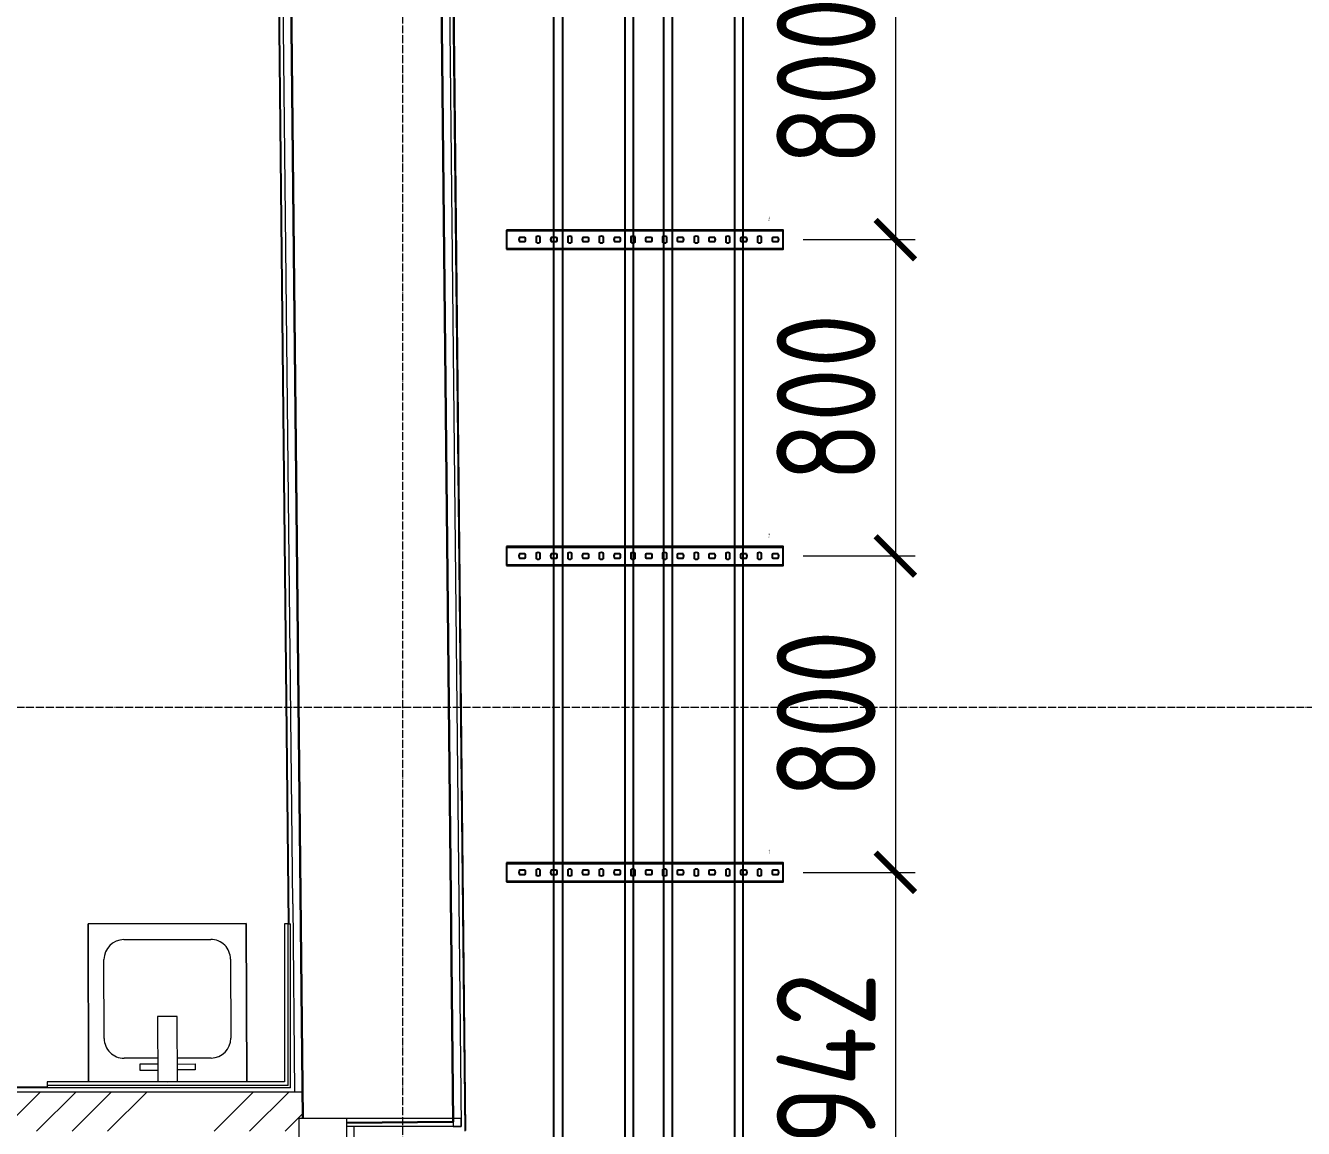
# Model space of a CAD drawing. Header units: millimetres. Extents: x -42533 to 645315, y 3457 to 82611.
# Drawn here: x 149385 to 152617, y 43375 to 46164 of the extents above; entities that cross this region are included whole.
import ezdxf
from ezdxf.enums import TextEntityAlignment as Align

# ---------------------------------------------------------------- set-up
doc = ezdxf.new("R2018")
doc.units = ezdxf.units.MM
doc.linetypes.add('ADSK_Линия сетки', pattern=[25, 20, -2.5, 0, -2.5])
for name, color, linetype in [('00_00_потолок_Панели из стали', 7, 'Continuous'), ('ЭОМ_Лотки авар.', 1, 'Continuous'), ('ЭОМ_Лотки рабочие', 5, 'Continuous')]:
    doc.layers.add(name, color=color, linetype=linetype)
for name, color, linetype, lineweight in [('Оси', 253, 'Continuous', 9), ('Сантехника', 7, 'Continuous', 18), ('Стены несущие', 7, 'Continuous', 30), ('Стены отделка', 7, 'Continuous', 30), ('Стены перегородки', 7, 'Continuous', 30), ('Стены штриховка', 7, 'Continuous', 9), ('ШТРИХОВКА', 252, 'Continuous', 15)]:
    doc.layers.add(name, color=color, linetype=linetype, lineweight=lineweight)
doc.styles.get("Standard").update_dxf_attribs({"font": 'arial.ttf'})
doc.styles.add('М2', font='isocpeur.ttf', dxfattribs={"width": 0.8})
doc.dimstyles.new('М2-100', dxfattribs={"dimtxt": 250, "dimasz": 100, "dimexe": 50, "dimexo": 50, "dimgap": 50, "dimtad": 1, "dimdec": 0, "dimzin": 1, "dimtxsty": 'М2', "dimblk": 'ARCHTICK', "dimcen": 2.5, "dimdle": 50, "dimclre": 256, "dimclrt": 256, "dimadec": 0, "dimazin": 0, "dimtfac": 1, "dimtdec": 0, "dimtix": 1, "dimtmove": 1, "dimatfit": 3, "dimldrblk": 'NONE', "dimfxl": 1, "dimtolj": 1, "dimlwd": 9, "dimlwe": 9, "dimarcsym": 1})

# ---------------------------------------------------------------- blocks, each defined once
blk = doc.blocks.new('План 2 этажа')
h = blk.add_hatch()
h.set_pattern_fill('ANSI34', color=8, scale=20)
h.set_pattern_definition([(45, (686.36, 338.7), (-269.408, 269.408), []), (45, (776.16, 338.7), (-269.408, 269.408), []), (45, (865.96, 338.7), (-269.408, 269.408), []), (45, (955.77, 338.7), (-269.408, 269.408), [])])
h.paths.add_polyline_path([(-5597.187, 12310.927), (-5596.674, 12210.927), (-5444.077, 12210.927), (-5404.077, 12210.927), (423.245, 12210.927), (423.245, 12243.182), (433.183, 12243.182), (432.479, 12310.927), (-213.042, 12310.927)])
h.paths.add_polyline_path([(78.245, 11932.482), (78.245, 12210.927), (-21.755, 12210.927), (-21.755, 11832.482), (423.245, 11832.482), (423.245, 11932.482)])
at = {"layer": 'Оси', "color": 8, "linetype": 'ADSK_Линия сетки'}
for p, q in [((685.923, -4690.674), (685.923, 44561.698)), ((-9428.371, 13283.7), (56691.21, 13283.7))]:
    blk.add_line(p, q, dxfattribs=at)
at = {"layer": 'Сантехника', "color": 8}
for p, q in [((290.049, 12736.523), (-109.949, 12735.328)), ((-109.949, 12735.328), (290.049, 12736.523)), ((-109.949, 12735.328), (-108.756, 12335.927)), ((-108.756, 12335.927), (-109.949, 12735.328)), ((291.244, 12336.525), (290.049, 12736.523)), ((290.049, 12736.523), (291.244, 12336.525)), ((-19.829, 12695.598), (200.169, 12696.255)), ((-69.082, 12445.448), (-69.68, 12645.449)), ((250.318, 12646.405), (250.916, 12446.404)), ((115.752, 12501.014), (65.752, 12500.865)), ((65.752, 12500.865), (66.245, 12335.927)), ((116.245, 12336.002), (115.752, 12501.014)), ((66.066, 12395.852), (-18.933, 12395.598)), ((66.111, 12380.852), (21.111, 12380.718)), ((21.111, 12380.718), (21.156, 12365.718)), ((201.065, 12396.255), (116.066, 12396.001)), ((116.111, 12381.002), (161.11, 12381.136)), ((161.11, 12381.136), (161.155, 12366.136)), ((21.156, 12365.718), (66.156, 12365.853)), ((161.155, 12366.136), (116.156, 12366.002)), ((91.245, 12335.927), (291.244, 12336.525)), ((291.244, 12336.525), (91.245, 12335.927))]:
    blk.add_line(p, q, dxfattribs=at)
for centre, start, end in [((-19.68, 12645.598), 90.171215, 180.171215), ((200.318, 12646.255), 0.171215, 90.171215), ((-19.082, 12445.597), 180.171215, 270.171215), ((200.916, 12446.255), 270.171215, 0.171215)]:
    blk.add_arc(centre, 50, start, end, dxfattribs=at)
at = {"layer": 'Стены несущие', "color": 8}
for p, q in [((372.416, 18087.306), (433.183, 12243.182)), ((752.396, 18091.257), (813.287, 12235.158)), ((433.183, 12243.182), (380.516, 17308.348)), ((543.245, 12232.35), (813.287, 12235.158))]:
    blk.add_line(p, q, dxfattribs=at)
at = {"layer": 'Стены отделка', "color": 8, "lineweight": 9}
for p, q in [((340.418, 18086.973), (396.058, 12735.927)), ((845.517, 12213.182), (784.394, 18091.59)), ((407.538, 12785.927), (412.477, 12310.927)), ((386.958, 12735.927), (386.958, 12335.927)), ((395.538, 12735.927), (386.958, 12735.927)), ((-213.042, 12322.927), (-5565.249, 12322.927)), ((386.958, 12335.927), (-213.042, 12335.927)), ((-213.042, 12335.927), (-213.042, 12322.927)), ((-5597.187, 12310.927), (-213.042, 12310.927)), ((-213.042, 12310.927), (432.479, 12310.927)), ((833.225, 12243.182), (543.245, 12243.182)), ((833.413, 12223.182), (543.245, 12223.182)), ((563.245, 11683.182), (563.245, 12223.182)), ((813.287, 12235.158), (813.412, 12223.153)), ((813.412, 12223.153), (833.411, 12223.361)), ((833.225, 12223.182), (833.225, 12243.182)), ((833.411, 12223.361), (833.413, 12223.182))]:
    blk.add_line(p, q, dxfattribs=at)
at = {"layer": 'Стены перегородки', "color": 8, "lineweight": 18}
for p, q in [((543.245, 12243.182), (423.245, 12243.182)), ((423.245, 12243.182), (423.245, 11683.182)), ((543.245, 12243.182), (543.245, 11223.182))]:
    blk.add_line(p, q, dxfattribs=at)
at = {"layer": 'Стены штриховка', "color": 8}
for p, q in [((342.418, 18086.994), (398.058, 12735.927)), ((843.538, 12211.182), (782.394, 18091.569)), ((407.538, 12785.927), (360.517, 17308.14)), ((780.494, 17312.507), (833.411, 12223.361)), ((395.538, 12735.927), (401.958, 12735.927)), ((395.958, 12326.927), (395.958, 12735.927)), ((401.958, 12320.927), (401.958, 12735.927)), ((-213.042, 12320.927), (-5567.238, 12320.927)), ((395.958, 12326.927), (-213.042, 12326.927)), ((-213.042, 12322.927), (-213.042, 12320.927)), ((401.958, 12320.927), (-213.042, 12320.927))]:
    blk.add_line(p, q, dxfattribs=at)
blk = doc.blocks.new('*U45')
at = {"color": 0, "linetype": 'ByBlock', "lineweight": -2}
for points in [[(24, -700), (24, 0), (-24, 0), (-24, -700)], [(-22.5, -700), (-22.5, 0)], [(22.5, -700), (22.5, 0)], [(-24, -700), (24, -700)]]:
    blk.add_lwpolyline(points, dxfattribs=at)
at = {"color": 254, "transparency": 33554483}
blk.add_lwpolyline([(0, 0.7), (0, -2.2)], dxfattribs=at)
at = {"color": 0, "linetype": 'ByBlock', "lineweight": -2}
for points in [[(-5.2, -13.3), (-5.2, -26.7, 0.345739), (5.2, -26.7), (5.2, -13.3, 0.345739)], [(-6.7, -54.8, 0.345739), (-6.7, -65.2), (6.7, -65.2, 0.345739), (6.7, -54.8)], [(-5.2, -93.3), (-5.2, -106.7, 0.345739), (5.2, -106.7), (5.2, -93.3, 0.345739)], [(-6.7, -134.8, 0.345739), (-6.7, -145.2), (6.7, -145.2, 0.345739), (6.7, -134.8)], [(-5.2, -173.3), (-5.2, -186.7, 0.345739), (5.2, -186.7), (5.2, -173.3, 0.345739)], [(-6.7, -214.8, 0.345739), (-6.7, -225.2), (6.7, -225.2, 0.345739), (6.7, -214.8)], [(-5.2, -253.3), (-5.2, -266.7, 0.345739), (5.2, -266.7), (5.2, -253.3, 0.345739)], [(-6.7, -294.8, 0.345739), (-6.7, -305.2), (6.7, -305.2, 0.345739), (6.7, -294.8)], [(-5.2, -333.3), (-5.2, -346.7, 0.345739), (5.2, -346.7), (5.2, -333.3, 0.345739)], [(-6.7, -374.8, 0.345739), (-6.7, -385.2), (6.7, -385.2, 0.345739), (6.7, -374.8)], [(-5.2, -413.3), (-5.2, -426.7, 0.345739), (5.2, -426.7), (5.2, -413.3, 0.345739)], [(-6.7, -454.8, 0.345739), (-6.7, -465.2), (6.7, -465.2, 0.345739), (6.7, -454.8)], [(-5.2, -493.3), (-5.2, -506.7, 0.345739), (5.2, -506.7), (5.2, -493.3, 0.345739)], [(-6.7, -534.8, 0.345739), (-6.7, -545.2), (6.7, -545.2, 0.345739), (6.7, -534.8)], [(-5.2, -573.3), (-5.2, -586.7, 0.345739), (5.2, -586.7), (5.2, -573.3, 0.345739)], [(-6.7, -614.8, 0.345739), (-6.7, -625.2), (6.7, -625.2, 0.345739), (6.7, -614.8)], [(-5.2, -653.3), (-5.2, -666.7, 0.345739), (5.2, -666.7), (5.2, -653.3, 0.345739)]]:
    blk.add_lwpolyline(points, format="xyb", close=True, dxfattribs=at)
at = {"flags": 9}
for tag, p in [('АРТИКУЛ', (-58.9, -24.5)), ('ПРИМЕЧАНИЕ', (-58.3, -30.8)), ('НАИМЕНОВАНИЕ', (-58.2, -19.4))]:
    blk.add_attdef(tag, p, '', height=2.5, dxfattribs=at)
at = {"lineweight": 30, "flags": 104}
blk.add_attdef('ДЛИНА', text='', height=2.5, dxfattribs=at).set_placement((-57.7, -34.6), align=Align.TOP_LEFT)
blk = doc.blocks.new('_ArchTick')
at = {"color": 0, "linetype": 'ByBlock', "lineweight": 70, "const_width": 0.15}
blk.add_lwpolyline([(-0.5, -0.5), (0.5, 0.5)], dxfattribs=at)
blk = doc.blocks.new('*D568')
at = {"layer": '00_00_потолок_Панели из стали', "color": 0, "lineweight": 9, "transparency": 16777216}
blk.add_line((151585, 46473.1), (151585, 45572.9), dxfattribs=at)
at = {"layer": '00_00_потолок_Панели из стали', "lineweight": 9, "transparency": 16777216}
for p, q in [((151429.3, 46423.1), (151635, 46423.1)), ((151351.6, 45622.9), (151635, 45622.9))]:
    blk.add_line(p, q, dxfattribs=at)
at = {"layer": 'Defpoints', "color": 0, "transparency": 16777216}
for p in [(151379.3, 46423.1), (151301.6, 45622.9), (151585, 45622.9)]:
    blk.add_point(p, dxfattribs=at)
at = {"layer": '00_00_потолок_Панели из стали', "color": 0, "lineweight": 9, "transparency": 16777216, "xscale": 100, "yscale": 100, "zscale": 100}
for p, rotation in [((151585, 46423.1), 90), ((151585, 45622.9), 270)]:
    blk.add_blockref('_ArchTick', p, dxfattribs=dict(at, rotation=rotation))
at = {"layer": '00_00_потолок_Панели из стали', "transparency": 16777216, "insert": (151410, 46023), "char_height": 250, "attachment_point": 5, "rotation": 90, "style": 'М2'}
blk.add_mtext('\\A1;800', dxfattribs=at)
blk = doc.blocks.new('_None')
blk = doc.blocks.new('*D737')
at = {"layer": '00_00_потолок_Панели из стали', "color": 0, "lineweight": 9, "transparency": 16777216}
blk.add_line((151585, 45672.9), (151585, 44772.7), dxfattribs=at)
at = {"layer": '00_00_потолок_Панели из стали', "lineweight": 9, "transparency": 16777216}
for p, q in [((151429.3, 45622.9), (151635, 45622.9)), ((151351.6, 44822.7), (151635, 44822.7))]:
    blk.add_line(p, q, dxfattribs=at)
at = {"layer": 'Defpoints', "color": 0, "transparency": 16777216}
for p in [(151379.3, 45622.9), (151301.6, 44822.7), (151585, 44822.7)]:
    blk.add_point(p, dxfattribs=at)
at = {"layer": '00_00_потолок_Панели из стали', "color": 0, "lineweight": 9, "transparency": 16777216, "xscale": 100, "yscale": 100, "zscale": 100}
for p, rotation in [((151585, 45622.9), 90), ((151585, 44822.7), 270)]:
    blk.add_blockref('_ArchTick', p, dxfattribs=dict(at, rotation=rotation))
at = {"layer": '00_00_потолок_Панели из стали', "transparency": 16777216, "insert": (151410, 45222.8), "char_height": 250, "attachment_point": 5, "rotation": 90, "style": 'М2'}
blk.add_mtext('\\A1;800', dxfattribs=at)
blk = doc.blocks.new('*D738')
at = {"layer": '00_00_потолок_Панели из стали', "color": 0, "lineweight": 9, "transparency": 16777216}
blk.add_line((151585, 44872.7), (151585, 43972.5), dxfattribs=at)
at = {"layer": '00_00_потолок_Панели из стали', "lineweight": 9, "transparency": 16777216}
for p, q in [((151429.3, 44822.7), (151635, 44822.7)), ((151351.6, 44022.5), (151635, 44022.5))]:
    blk.add_line(p, q, dxfattribs=at)
at = {"layer": 'Defpoints', "color": 0, "transparency": 16777216}
for p in [(151379.3, 44822.7), (151301.6, 44022.5), (151585, 44022.5)]:
    blk.add_point(p, dxfattribs=at)
at = {"layer": '00_00_потолок_Панели из стали', "color": 0, "lineweight": 9, "transparency": 16777216, "xscale": 100, "yscale": 100, "zscale": 100}
for p, rotation in [((151585, 44822.7), 90), ((151585, 44022.5), 270)]:
    blk.add_blockref('_ArchTick', p, dxfattribs=dict(at, rotation=rotation))
at = {"layer": '00_00_потолок_Панели из стали', "transparency": 16777216, "insert": (151410, 44422.6), "char_height": 250, "attachment_point": 5, "rotation": 90, "style": 'М2'}
blk.add_mtext('\\A1;800', dxfattribs=at)
blk = doc.blocks.new('*D739')
at = {"layer": '00_00_потолок_Панели из стали', "color": 0, "lineweight": 9, "transparency": 16777216}
blk.add_line((151585, 44072.5), (151585, 43030.6), dxfattribs=at)
at = {"layer": '00_00_потолок_Панели из стали', "lineweight": 9, "transparency": 16777216}
for p, q in [((151429.3, 44022.5), (151635, 44022.5)), ((151351.6, 43080.6), (151635, 43080.6))]:
    blk.add_line(p, q, dxfattribs=at)
at = {"layer": 'Defpoints', "color": 0, "transparency": 16777216}
for p in [(151379.3, 44022.5), (151301.6, 43080.6), (151585, 43080.6)]:
    blk.add_point(p, dxfattribs=at)
at = {"layer": '00_00_потолок_Панели из стали', "color": 0, "lineweight": 9, "transparency": 16777216, "xscale": 100, "yscale": 100, "zscale": 100}
for p, rotation in [((151585, 44022.5), 90), ((151585, 43080.6), 270)]:
    blk.add_blockref('_ArchTick', p, dxfattribs=dict(at, rotation=rotation))
at = {"layer": '00_00_потолок_Панели из стали', "transparency": 16777216, "insert": (151410, 43551.6), "char_height": 250, "attachment_point": 5, "rotation": 90, "style": 'М2'}
blk.add_mtext('\\A1;942', dxfattribs=at)
blk = doc.blocks.new('*U377')
at = {"color": 0, "linetype": 'Continuous', "lineweight": 25}
for p, q in [((-78.8, -8810.2), (-78.8, 0)), ((78.8, -8810.2), (78.8, 0))]:
    blk.add_line(p, q, dxfattribs=at)
blk.add_lwpolyline([(100.8, -8810.2), (100.8, 0), (-100.8, 0), (-100.8, -8810.2)], close=True, dxfattribs=at)
at = {"color": 0, "flags": 9}
for tag, p in [('АРТИКУЛ', (-59.7, -11.8)), ('НАИМЕНОВАНИЕ', (-59.1, -7)), ('ПРИМЕЧАНИЕ', (-58.8, -17.3))]:
    blk.add_attdef(tag, text='', height=2.5, dxfattribs=at).set_placement(p, align=Align.TOP_LEFT)
at = {"color": 0, "lineweight": 30, "flags": 104}
for tag, p in [('ВЫСОТА', (-59.6, -20.9)), ('ТОЛЩИНА', (-59, -31)), ('ШИРИНА', (-58.9, -25.1)), ('ДЛИНА', (-59.5, -36.1))]:
    blk.add_attdef(tag, text='', height=2.5, dxfattribs=at).set_placement(p, align=Align.TOP_LEFT)
blk = doc.blocks.new('*U379')
at = {"color": 0, "linetype": 'Continuous', "lineweight": 25}
for p, q in [((-78.8, -8618.8), (-78.8, 0)), ((78.8, -8618.8), (78.8, 0))]:
    blk.add_line(p, q, dxfattribs=at)
blk.add_lwpolyline([(100.8, -8618.8), (100.8, 0), (-100.8, 0), (-100.8, -8618.8)], close=True, dxfattribs=at)
at = {"color": 0, "flags": 9}
for tag, p in [('АРТИКУЛ', (-59.7, -11.8)), ('НАИМЕНОВАНИЕ', (-59.1, -7)), ('ПРИМЕЧАНИЕ', (-58.8, -17.3))]:
    blk.add_attdef(tag, text='', height=2.5, dxfattribs=at).set_placement(p, align=Align.TOP_LEFT)
at = {"color": 0, "lineweight": 30, "flags": 104}
for tag, p in [('ВЫСОТА', (-59.6, -20.9)), ('ТОЛЩИНА', (-59, -31)), ('ШИРИНА', (-58.9, -25.1)), ('ДЛИНА', (-59.5, -36.1))]:
    blk.add_attdef(tag, text='', height=2.5, dxfattribs=at).set_placement(p, align=Align.TOP_LEFT)

msp = doc.modelspace()

# ---------------------------------------------------------------- block references
at = {"layer": 'ШТРИХОВКА'}
msp.add_blockref('План 2 этажа', (149653.4, 31156.8), dxfattribs=at)

# ---------------------------------------------------------------- next in the draw order: block references
at = {"layer": 'ЭОМ_Лотки авар.', "color": 1, "rotation": 180}
msp.add_blockref('*U377', (151099.5, 42053.3), dxfattribs=at)
at = {"layer": 'ЭОМ_Лотки рабочие', "rotation": 180}
msp.add_blockref('*U379', (150821.7, 41758.7), dxfattribs=at)
at = {"layer": 'ЭОМ_Лотки рабочие'}
ref = msp.add_blockref('*U45', (151301.6, 45622.9), dxfattribs=dict(at, rotation=270))
lines = msp.add_mtext('700 мм', dxfattribs={"layer": '0', "insert": (151267, 45680.6), "char_height": 2.5, "attachment_point": 1, "rotation": 270})
ref.add_attrib('ДЛИНА', '', (151267, 45680.6), dxfattribs={"flags": 2}).embed_mtext(lines)
ref = msp.add_blockref('*U45', (151301.6, 44822.7), dxfattribs=dict(at, rotation=270))
lines = msp.add_mtext('700 мм', dxfattribs={"layer": '0', "insert": (151267, 44880.4), "char_height": 2.5, "attachment_point": 1, "rotation": 270})
ref.add_attrib('ДЛИНА', '', (151267, 44880.4), dxfattribs={"flags": 2}).embed_mtext(lines)
ref = msp.add_blockref('*U45', (151301.6, 44022.5), dxfattribs=dict(at, rotation=270))
lines = msp.add_mtext('700 мм', dxfattribs={"layer": '0', "insert": (151267, 44080.2), "char_height": 2.5, "attachment_point": 1, "rotation": 270})
ref.add_attrib('ДЛИНА', '', (151267, 44080.2), dxfattribs={"flags": 2}).embed_mtext(lines)

# ---------------------------------------------------------------- next in the draw order: dimensions: what is measured, and where the dimension line sits
at = {"layer": '00_00_потолок_Панели из стали'}
for base, p1, p2, picture, middle in [((151585, 45622.9), (151379.3, 46423.1), (151301.6, 45622.9), '*D568', (151410, 46023)), ((151585, 44822.7), (151379.3, 45622.9), (151301.6, 44822.7), '*D737', (151410, 45222.8)), ((151585, 44022.5), (151379.3, 44822.7), (151301.6, 44022.5), '*D738', (151410, 44422.6)), ((151585, 43080.6), (151379.3, 44022.5), (151301.6, 43080.6), '*D739', (151410, 43551.6))]:
    dim = msp.add_linear_dim(base=base, p1=p1, p2=p2, angle=90, dimstyle='М2-100', dxfattribs=at)
    dim.commit()
    dim.dimension.update_dxf_attribs({"geometry": picture, "text_midpoint": middle})

doc.saveas('drawing.dxf')
